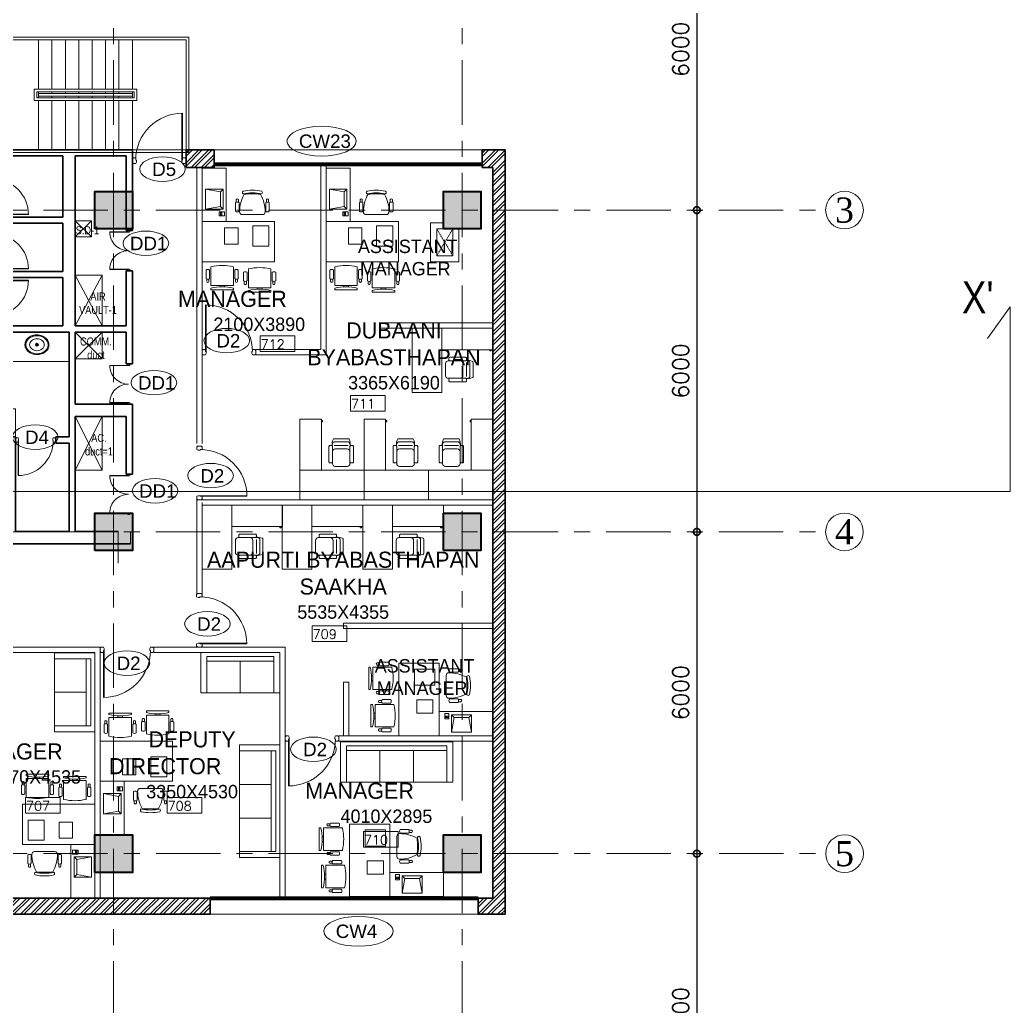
# Model space of a CAD drawing. Header units: millimetres. Extents: x 24487468 to 24959437, y -333213 to 842934.
# Drawn here: x 24746033 to 24764503, y 365338 to 383730 of the extents above; entities that cross this region are included whole.
import ezdxf
from ezdxf.enums import TextEntityAlignment as Align

# ---------------------------------------------------------------- set-up
doc = ezdxf.new("R2010")
doc.units = ezdxf.units.MM
doc.header["$MEASUREMENT"] = 0
doc.header["$PDMODE"] = 3
for name, pattern in [('ACAD_ISO10W100', [18.5, 12, -3, 0.5, -3]), ('BORDERX2', [3.5, 1, -0.5, 1, -0.5, 0, -0.5]), ('Centreline', [21, 12, -3, 3, -3]), ('DASHED2', [0.375, 0.25, -0.125])]:
    doc.linetypes.add(name, pattern=pattern)
doc.layers.get('0').update_dxf_attribs({"lineweight": 5})
for name, color, linetype, lineweight in [('A 0.13 dw', 175, 'Continuous', 5), ('A 0.13furniture', 30, 'Continuous', 0), ('A 0.13parapet partition', 32, 'Continuous', 13), ('CENLINE', 220, 'ACAD_ISO10W100', 5), ('COLUMN', 12, 'Continuous', 40), ('DIM', 183, 'Continuous', 5), ('Fixture', 181, 'Continuous', 9), ('GRID', 205, 'BORDERX2', 5), ('HACTH', 8, 'Continuous', 0), ('hatch', 9, 'Continuous', 0), ('p1 plan grid lck', 6, 'Continuous', 5), ('room number', 99, 'Continuous', 20), ('text', 7, 'Continuous', 15), ('TEXT ROOM', 3, 'Continuous', 15), ('wall', 53, 'Continuous', 15), ('Wall1', 37, 'Continuous', 30), ('WALL2', 4, 'Continuous', 15), ('win shutters', 140, 'Continuous', 25), ('WINDOWS', 4, 'Continuous', 9)]:
    doc.layers.add(name, color=color, linetype=linetype, lineweight=lineweight)
doc.layers.add('A-BTEXT', color=57, linetype='Continuous')
doc.styles.add('arial', font='times.ttf')
doc.styles.add('ATTR', font='romans.shx', dxfattribs={"width": 0.8, "height": 0.48})
doc.styles.add('LABEL', font='arial.ttf', dxfattribs={"height": 18})
doc.styles.add('ordinary', font='arial.ttf')
doc.styles.add('ROMANS', font='romans__.ttf')
doc.dimstyles.new('DIM100', dxfattribs={"dimtxt": 300, "dimasz": 250, "dimexe": 100, "dimexo": 100, "dimgap": 150, "dimtad": 1, "dimdec": 0, "dimrnd": 5, "dimzin": 0, "dimdsep": 46, "dimtxsty": 'ROMANS', "dimblk": 'DOTSMALL', "dimcen": 0.09, "dimclrd": 256, "dimclre": 256, "dimclrt": 7, "dimadec": 0, "dimazin": 0, "dimtfac": 1, "dimtdec": 0, "dimtix": 1, "dimtofl": 0, "dimtmove": 1, "dimatfit": 3, "dimfxl": 100, "dimfxlon": 1, "dimtolj": 1, "dimtzin": 0, "dimarcsym": 0})

# ---------------------------------------------------------------- blocks, each defined once
blk = doc.blocks.new('column 350')
at = {"layer": 'COLUMN', "ltscale": 100}
h = blk.add_hatch(color=256, dxfattribs=at)
h.dxf.hatch_style = 1
h.paths.add_polyline_path([(1327.5, 1037.5), (627.5, 1037.5), (627.5, 337.5), (1327.5, 337.5)])
blk.add_lwpolyline([(627.5, 1037.5), (1327.5, 1037.5), (1327.5, 337.5), (627.5, 337.5)], close=True, dxfattribs=at)
blk = doc.blocks.new('grid letter-flat-4-flat-1')
at = {"layer": 'GRID', "linetype": 'Continuous'}
blk.add_circle((0, 374.75), 281.25, dxfattribs=at)
blk = doc.blocks.new("84'' Sofa-flat-3-flat-1")
at = {"layer": 'A 0.13furniture'}
for p, q in [((-1987.5, -75), (-1987.5, -749.999925)), ((-112.5, -75), (-1987.5, -75)), ((-112.5, -162.5), (-1987.5, -162.5)), ((-1362.5, -162.5), (-1362.5, -749.999925)), ((-737.5, -162.5), (-737.5, -749.999925)), ((-112.5, -749.999925), (-112.5, -75))]:
    blk.add_line(p, q, dxfattribs=at)
blk.add_lwpolyline([(0, -749.999925), (0, 0), (-2100, 0), (-2100, -749.999925)], close=True, dxfattribs=at)
at = {"layer": 'A 0.13furniture', "style": 'ATTR', "text_generation_flag": 4, "width": 0.8, "flags": 9}
blk.add_attdef('ESTCODE', (0, 0), '', height=0.42, rotation=180, dxfattribs=at)
blk = doc.blocks.new('Production Armchair 1-flat-3-flat-1')
at = {"layer": 'A 0.13furniture'}
for p, q in [((175, 302), (224, 302)), ((175, 262), (225, 262)), ((231, 315), (393, 315)), ((231, 250), (393, 250)), ((454, 189), (454, -188)), ((175, -261), (225, -261)), ((175, -300), (224, -300)), ((231, -248), (393, -248)), ((231, -313), (393, -313))]:
    blk.add_line(p, q, dxfattribs=at)
for centre, radius, start, end in [((44, 156), 30.3, 34.2916, 145.7084), ((402, -433), 672, 89.8784, 119.0931), ((185, 282), 21.8, 114.8953, 245.3358), ((284, 282), 62.8, 148.9511, 211.0489), ((340, 282), 62.8, 328.9511, 31.0489), ((405, 190), 48.9, 359.252, 92.1864), ((804, 0), 804, 167.6021, 192.3979), ((854, 0), 804, 167.6021, 192.3979), ((1965, 0), 1896, 175.3453, 184.606), ((44, -156), 30.3, 214.2902, 325.7098), ((402, 435), 672, 240.894, 270.1219), ((185, -280), 21.8, 114.6645, 245.1044), ((284, -281), 62.8, 148.9511, 211.0489), ((340, -281), 62.8, 328.9511, 31.0489), ((405, -188), 48.9, 267.8132, 0.748)]:
    blk.add_arc(centre, radius, start, end, dxfattribs=at)
at = {"layer": 'A 0.13furniture', "style": 'ATTR', "text_generation_flag": 4, "width": 0.8, "flags": 9}
blk.add_attdef('ESTCODE', (0, 0), '', height=0.126, rotation=270, dxfattribs=at)
blk = doc.blocks.new('Executive Armchair 1-flat-5-flat-1')
at = {"layer": 'A 0.13furniture'}
for p, q in [((-80.00175, 209.8875), (-430.05475, 209.8875)), ((-207.9205, 299.7425), (-369.9195, 299.7425)), ((-207.9205, 234.94), (-369.9195, 234.94)), ((-152.609, 286.8125), (-201.71775, 286.7925)), ((-152.68875, 247.275), (-200.6105, 247.28)), ((-80.00175, -209.89), (-80.00175, 209.8875)), ((0, 210), (-30.0025, 210)), ((0, 210), (0, -210)), ((-53.85975, 45), (-80.00175, 45)), ((-80.00175, -45), (-53.8405, -45)), ((-80.00175, -209.89), (-430.001, -209.89)), ((-207.9205, -234.9425), (-369.9195, -234.9425)), ((-207.9205, -299.745), (-369.9195, -299.745)), ((-152.609, -286.815), (-201.71775, -286.795)), ((-152.68875, -247.2775), (-200.6105, -247.2825)), ((0, -210), (-30.0025, -210))]:
    blk.add_line(p, q, dxfattribs=at)
for centre, radius, start, end in [((439.44675, 0.11), 894.44925, 166.435999999, 193.5788), ((-316.09875, 267.3425), 62.82115, 148.951400001, 211.048700002), ((-261.74125, 267.3425), 62.82123, 328.951400001, 31.04859), ((-161.7745, 267.0625), 21.77348, 294.664000001, 65.104889999), ((839.5795, 0), 894.58, 166.423299999, 193.576700001), ((-316.099, -267.3425), 62.821, 148.951299998, 211.048700002), ((-261.741, -267.3425), 62.821, 328.951299998, 31.04867), ((-161.7745, -267.065), 21.77342, 294.894900003, 65.336150001)]:
    blk.add_arc(centre, radius, start, end, dxfattribs=at)
at = {"layer": 'A 0.13furniture', "style": 'ATTR', "text_generation_flag": 4, "width": 0.8, "flags": 9}
blk.add_attdef('ESTCODE', (0, 0), '', height=0.1199, rotation=90, dxfattribs=at)
blk = doc.blocks.new('Executive Armchair 1-flat-6-flat-1')
at = {"layer": 'A 0.13furniture'}
for p, q in [((-80.00175, 209.8875), (-430.05475, 209.8875)), ((-207.9205, 299.7425), (-369.9195, 299.7425)), ((-207.9205, 234.94), (-369.9195, 234.94)), ((-152.609, 286.8125), (-201.71775, 286.7925)), ((-152.68875, 247.275), (-200.6105, 247.28)), ((-80.00175, -209.89), (-80.00175, 209.8875)), ((0, 210), (-30.0025, 210)), ((0, 210), (0, -210)), ((-53.85975, 45), (-80.00175, 45)), ((-80.00175, -45), (-53.8405, -45)), ((-80.00175, -209.89), (-430.001, -209.89)), ((-207.9205, -234.9425), (-369.9195, -234.9425)), ((-207.9205, -299.745), (-369.9195, -299.745)), ((-152.609, -286.815), (-201.71775, -286.795)), ((-152.68875, -247.2775), (-200.6105, -247.2825)), ((0, -210), (-30.0025, -210))]:
    blk.add_line(p, q, dxfattribs=at)
for centre, radius, start, end in [((439.44675, 0.11), 894.44925, 166.435999999, 193.5788), ((-316.09875, 267.3425), 62.82115, 148.951400001, 211.048700002), ((-261.74125, 267.3425), 62.82123, 328.951400001, 31.04859), ((-161.7745, 267.0625), 21.77348, 294.664000001, 65.104889999), ((839.5795, 0), 894.58, 166.423299999, 193.576700001), ((-316.099, -267.3425), 62.821, 148.951299998, 211.048700002), ((-261.741, -267.3425), 62.821, 328.951299998, 31.04867), ((-161.7745, -267.065), 21.77342, 294.894900003, 65.336150001)]:
    blk.add_arc(centre, radius, start, end, dxfattribs=at)
at = {"layer": 'A 0.13furniture', "style": 'ATTR', "text_generation_flag": 4, "width": 0.8, "flags": 9}
blk.add_attdef('ESTCODE', (0, 0), '', height=0.1199, rotation=90, dxfattribs=at)
blk = doc.blocks.new('ASD-flat-1-flat-1')
at = {"layer": 'A 0.13furniture'}
for p, q in [((552383, -73628), (551383, -73628)), ((551383, -73628), (551383, -74078)), ((551777, -74017), (551777, -73692)), ((551827, -73967), (551777, -73692)), ((551777, -73692), (552152, -73692)), ((552152, -73692), (552102, -73967)), ((552152, -73692), (552152, -74017)), ((551777, -74017), (551827, -73967)), ((552152, -74017), (551777, -74017)), ((552102, -73967), (551827, -73967)), ((552102, -73967), (552152, -74017)), ((552202, -73942), (552202, -74042)), ((552277, -73942), (552202, -73942)), ((552202, -74042), (552277, -74042)), ((552214, -73967), (552214, -73992)), ((552264, -73967), (552214, -73967)), ((552214, -73992), (552264, -73992)), ((552239, -73967), (552239, -73992)), ((552264, -73992), (552264, -73967)), ((552277, -74042), (552277, -73942)), ((551383, -74078), (552383, -74078))]:
    blk.add_line(p, q, dxfattribs=at)
for points in [[(553133, -73628), (553133, -74978), (552383, -74978), (552383, -73628)], [(552801, -74296), (552501, -74296), (552501, -74046), (552801, -74046)], [(552839, -74871), (552464, -74871), (552464, -74571), (552839, -74571)]]:
    blk.add_lwpolyline(points, close=True, dxfattribs=at)
for name, p in [('Executive Armchair 1-flat-6-flat-1', (553655, -74001)), ('Production Armchair 1-flat-3-flat-1', (551797, -74565)), ('Executive Armchair 1-flat-5-flat-1', (553696, -74699))]:
    blk.add_blockref(name, p, dxfattribs=at)
at = {"layer": 'A 0.13furniture', "style": 'ATTR', "width": 0.8, "flags": 9}
blk.add_attdef('ESTCODE', (551777, -73692), '', height=0.00147, dxfattribs=at)
blk = doc.blocks.new('Door1000-flat-3')
at = {"layer": 'A 0.13 dw'}
for p, q in [((-38, 0), (-38, -12)), ((38, 0), (-38, 0)), ((-38, -12), (-50, -12)), ((-50, -12), (-50, -63)), ((-50, -63), (-25, -75)), ((-25, -75), (12, -75)), ((12, -75), (12, -63)), ((12, -63), (50, -63)), ((38, -12), (38, 0)), ((50, -12), (38, -12)), ((50, -63), (50, -12)), ((-50, -937), (-25, -925)), ((-50, -988), (-50, -937)), ((-38, -988), (-50, -988)), ((-38, -1000), (-38, -988)), ((38, -1000), (-38, -1000)), ((-25, -925), (12, -925)), ((12, -925), (12, -937)), ((12, -925), (886, -925)), ((12, -937), (50, -937)), ((12, -937), (886, -937)), ((50, -988), (38, -988)), ((38, -988), (38, -1000)), ((50, -937), (50, -988))]:
    blk.add_line(p, q, dxfattribs=at)
blk.add_lwpolyline([(886, -937), (886, -937, 0.414214), (12, -63)], format="xyb", dxfattribs=at)
blk = doc.blocks.new('URINAL-flat-2-flat-1')
at = {"layer": 'Fixture'}
for p, q in [((34889, -102468), (34850, -102468)), ((34850, -102492), (34889, -102492)), ((34898, -102606), (34898, -102366))]:
    blk.add_line(p, q, dxfattribs=at)
for points in [[(34803, -102431, 0.015307), (34788, -102408, 0.030235), (34770, -102387, 0.085356), (34740, -102364, 0.063817), (34717, -102355, 0.036492), (34698, -102352, 0.026744), (34678, -102352, 0.018274), (34658, -102353, 0.011125), (34636, -102356, 0.014084), (34600, -102362, 0.025138), (34565, -102370, 0.031939), (34540, -102380, 0.032616), (34523, -102389, 0.107254), (34494, -102415, 0.068619), (34485, -102434, 0.025503), (34482, -102447, 0.015887), (34479, -102459, 0.009468), (34476, -102479)], [(34803, -102528, -0.015299), (34787, -102551, -0.030229), (34770, -102572, -0.085355), (34740, -102595, -0.063823), (34717, -102604, -0.036496), (34698, -102607, -0.026747), (34678, -102607, -0.018276), (34657, -102606, -0.011126), (34636, -102603, -0.014084), (34600, -102597, -0.025138), (34565, -102589, -0.031939), (34540, -102579, -0.032616), (34523, -102570, -0.107254), (34494, -102543, -0.068619), (34485, -102524, -0.025503), (34482, -102512, -0.015887), (34479, -102499, -0.009468), (34476, -102479)], [(34777, -102444, 0.008503), (34763, -102422, 0.017924), (34752, -102408, 0.030377), (34741, -102396, 0.126288), (34715, -102381, 0.028405), (34706, -102379, 0.02339), (34696, -102377, 0.02717), (34679, -102377, 0.018325), (34660, -102378, 0.011123), (34640, -102380, 0.018446), (34598, -102387, 0.021502), (34573, -102394, 0.022313), (34555, -102400, 0.029677), (34540, -102407, 0.038753), (34528, -102415, 0.155552), (34509, -102442, 0.025477), (34506, -102452, 0.015887), (34504, -102463, 0.009489), (34501, -102482)], [(34777, -102515, -0.008503), (34762, -102537, -0.017924), (34752, -102551, -0.030377), (34741, -102563, -0.126288), (34715, -102578, -0.028405), (34706, -102580, -0.02339), (34696, -102582, -0.02717), (34679, -102582, -0.018325), (34660, -102581, -0.011123), (34640, -102579, -0.018446), (34598, -102571, -0.021502), (34573, -102565, -0.022313), (34555, -102559, -0.029677), (34540, -102552, -0.038753), (34528, -102543, -0.155552), (34509, -102516, -0.025477), (34506, -102507, -0.015887), (34504, -102495, -0.009489), (34501, -102476)]]:
    blk.add_lwpolyline(points, format="xyb", dxfattribs=at)
for points in [[(34786, -102405), (34850, -102405), (34850, -102555), (34785, -102555)], [(34803, -102431), (34839, -102431), (34839, -102528), (34803, -102528)]]:
    blk.add_lwpolyline(points, dxfattribs=at)
blk.add_circle((34690, -102479), 25.6, dxfattribs=at)
blk = doc.blocks.new('eg e-flat-1')
at = {"layer": 'Fixture'}
for p, q in [((-349, 195), (-349, -355)), ((851, 195), (851, -355)), ((269, -41), (232, -41)), ((251, -59), (251, -22)), ((851, -355), (-349, -355))]:
    blk.add_line(p, q, dxfattribs=at)
at = {"layer": 'Fixture', "linetype": 'Continuous'}
for points in [[(475, -48, 0.117634), (461, 21, 0.104469), (414, 84, 0.090016), (344, 126, 0.08192), (256, 144, 0.08192), (168, 132, 0.090016), (96, 95, 0.104469), (44, 35, 0.117634), (26, -33, 0.117634), (40, -102, 0.104469), (87, -166, 0.090016), (157, -207, 0.08192), (245, -225, 0.08192), (333, -213, 0.090016), (405, -176, 0.104469), (457, -116, 0.117634)], [(458, -44, 0.118622), (444, 19, 0.104678), (399, 76, 0.089562), (334, 113, 0.081185), (253, 128, 0.081185), (171, 116, 0.089562), (106, 80, 0.104678), (59, 25, 0.118622), (43, -38, 0.118622), (57, -100, 0.104678), (102, -157, 0.089562), (167, -194, 0.081185), (248, -209, 0.081185), (330, -197, 0.089562), (396, -162, 0.104678), (442, -106, 0.118622)], [(387, -42, 0.118283), (377, -1, 0.104607), (348, 37, 0.089718), (305, 61, 0.081436), (252, 70, 0.081436), (198, 62, 0.089718), (155, 39, 0.104607), (124, 2, 0.118283), (114, -39, 0.118283), (124, -80, 0.104607), (153, -118, 0.089718), (196, -142, 0.081436), (249, -152, 0.081436), (303, -143, 0.089718), (346, -120, 0.104607), (377, -83, 0.118283)]]:
    blk.add_lwpolyline(points, format="xyb", close=True, dxfattribs=at)
at = {"layer": 'Fixture'}
for radius in [27.6, 18.4]:
    blk.add_circle((251, -41), radius, dxfattribs=at)
blk = doc.blocks.new('md1')
at = {"layer": 'A 0.13 dw'}
for p, q in [((-924, 1799), (-936, 1799)), ((-936, 1799), (-936, 1748)), ((-936, 1748), (-911, 1736)), ((-924, 1811), (-924, 1799)), ((-848, 1811), (-924, 1811)), ((-911, 1736), (-874, 1736)), ((-874, 1736), (-874, 1748)), ((-874, 1748), (-836, 1748)), ((-874, 1748), (0, 1748)), ((-874, 1736), (0, 1736)), ((-848, 1799), (-848, 1811)), ((-836, 1799), (-848, 1799)), ((-836, 1748), (-836, 1799)), ((-936, 0), (-911, 12)), ((-936, -51), (-936, 0)), ((-911, 12), (-874, 12)), ((-874, 12), (-874, 0)), ((-874, 12), (0, 12)), ((-874, 0), (-836, 0)), ((-874, 0), (0, 0)), ((-836, 0), (-836, -51)), ((-924, -51), (-936, -51)), ((-924, -63), (-924, -51)), ((-848, -63), (-924, -63)), ((-836, -51), (-848, -51)), ((-848, -51), (-848, -63))]:
    blk.add_line(p, q, dxfattribs=at)
for points in [[(0, 1748), (0, 1748, -0.414214), (-874, 874)], [(0, 0), (0, 0, 0.414214), (-874, 874)]]:
    blk.add_lwpolyline(points, format="xyb", dxfattribs=at)
blk = doc.blocks.new('tiolet2')
at = {"ltscale": 100}
for p, q in [((-464, -320), (-464, -908)), ((-234, -550), (-234, -320))]:
    blk.add_line(p, q, dxfattribs=at)
at = {"layer": 'A 0.13parapet partition', "linetype": 'Continuous', "extrusion": (7.45024e-07, -7.45024e-07, 1)}
for p, q in [((-3934, 1445), (-3934, 1969, 0)), ((-3934, 1969, 0), (-3859, 1969, 0)), ((-3859, 1445, 0), (-3859, 1969, 0)), ((-3184, 1445, 0), (-3184, 1969, 0)), ((-3184, 1969, 0), (-3109, 1969, 0)), ((-3109, 1445, 0), (-3109, 1969, 0)), ((-2454, 1445, 0), (-2454, 1969, 0)), ((-2454, 1969, 0), (-2379, 1969, 0)), ((-2379, 1445, 0), (-2379, 1969, 0))]:
    blk.add_line(p, q, dxfattribs=at)
at = {"layer": 'Fixture', "extrusion": (7.45024e-07, -7.45024e-07, 1)}
for p, q in [((-4609, 1899, 0), (-3934, 1899, 0)), ((-3859, 1899, 0), (-2984, 1899, 0)), ((-3109, 1899, 0), (-2454, 1899, 0)), ((-4144, 1674, 0), (-3934, 1674, 0)), ((-3394, 1674, 0), (-3184, 1674, 0)), ((-2644, 1674, 0), (-2454, 1674, 0))]:
    blk.add_line(p, q, dxfattribs=at)
at = {"layer": 'Fixture', "extrusion": (-7.45024e-07, -7.45024e-07, 1)}
for p, q in [((-4399, 1674, 0), (-4610, 1674, 0)), ((-3649, 1674, 0), (-3860, 1674, 0)), ((-2899, 1674, 0), (-3110, 1674, 0))]:
    blk.add_line(p, q, dxfattribs=at)
at = {"layer": 'HACTH', "ltscale": 100}
for p, q in [((-964, 5175), (-1264, 5475)), ((-1264, 5175), (-964, 5475)), ((-964, 5475), (-1264, 5475)), ((-964, 5475), (-964, 5175)), ((-1264, 5175), (-964, 5175)), ((-764, 4462), (-1264, 4462)), ((-1264, 4462), (-764, 3515)), ((-1264, 3515), (-764, 4462)), ((-764, 4462), (-764, 3515)), ((-1264, 3400), (-764, 2900)), ((-1264, 2900), (-764, 3400)), ((-764, 3400), (-764, 2900)), ((-1264, 2900), (-764, 2900)), ((-764, 825), (-1264, 1825)), ((-1264, 825), (-764, 1825)), ((-764, 1825), (-764, 825)), ((-764, 825), (-1264, 825))]:
    blk.add_line(p, q, dxfattribs=at)
at = {"layer": 'hatch', "ltscale": 100}
blk.add_line((-464, -320), (-464, -550), dxfattribs=at)
at = {"layer": 'Wall1', "ltscale": 100}
for p, q in [((-3041, 6475), (-3041, 6800)), ((-3041, 6800), (-200, 6800)), ((-2744, 6685), (-2744, 6295)), ((-1494, 6685), (-2744, 6685)), ((-1494, 6685), (-1494, 5545)), ((-315, 6685), (-1264, 6685)), ((-1264, 6685), (-1264, 3515)), ((-315, 5295), (-315, 6685)), ((-200, 5295), (-200, 6800)), ((-3041, 6475), (-2976, 6475)), ((-3041, 6475), (-2859, 6475)), ((-2859, 6475), (-2859, 6295)), ((-2859, 6295), (-2744, 6295)), ((-2859, 5545), (-2859, 5280)), ((-1494, 5545), (-2859, 5545)), ((-1264, 5650), (-1264, 3520)), ((-2744, 5430), (-2744, 5280)), ((-1494, 5430), (-2744, 5430)), ((-1494, 5430), (-1494, 4530)), ((-2859, 5280), (-2744, 5280)), ((-200, 5295), (-315, 5295)), ((-2859, 4530), (-2859, 4415)), ((-2859, 4530), (-1494, 4530)), ((-315, 3515), (-315, 4545)), ((-200, 4545), (-315, 4545)), ((-200, 3400), (-200, 4545)), ((-2859, 4415), (-1494, 4415)), ((-1494, 4415), (-1494, 3515)), ((-4924, 3515), (-2859, 3515)), ((-4924, 3515), (-4924, 3400)), ((-2859, 3665), (-2859, 3515)), ((-2744, 3665), (-2859, 3665)), ((-2744, 3665), (-2744, 3515)), ((-2744, 3515), (-1494, 3515)), ((-1264, 3515), (-1079, 3515)), ((-1164, 3515), (-315, 3515)), ((-4924, 3400), (-1379, 3400)), ((-1379, 3400), (-1379, 1445)), ((-1264, 3400), (-1264, 2055)), ((-1264, 3400), (-315, 3400)), ((-1264, 3400), (-1079, 3400)), ((-1164, 3400), (-315, 3400)), ((-315, 2805), (-315, 3400)), ((-200, 2805), (-200, 3405)), ((-1264, 3290), (-1264, 2055)), ((-200, 2805), (-315, 2805)), ((-4724, 680), (-4724, 2400)), ((-4609, 2400), (-4724, 2400)), ((-4609, 1445), (-4609, 2400)), ((-200, 2055), (-1264, 2055)), ((-200, 2055), (-1264, 2055)), ((-200, 750), (-200, 2055)), ((-1264, 1825), (-1264, -320)), ((-315, 1825), (-1264, 1825)), ((-315, 750), (-315, 1825)), ((-4609, 1445), (-2379, 1445)), ((-4609, 680), (-4609, 1330)), ((-4609, 1330), (-2494, 1330)), ((-2494, -320), (-2494, 1330)), ((-2379, 1445), (-2379, -320)), ((-2379, -320), (-2379, 1295)), ((-1629, 1445), (-1379, 1445)), ((-1629, 1330), (-1629, 1445)), ((-1629, 1330), (-1379, 1330)), ((-1379, 1330), (-1379, -320)), ((-200, 750), (-315, 750)), ((-4609, 680), (-4724, 680)), ((-4724, -320), (-4724, -550)), ((-2494, -320), (-4724, -320)), ((-1379, -320), (-2379, -320)), ((-464, -320), (-1264, -320)), ((-234, -550), (-4724, -550))]:
    blk.add_line(p, q, dxfattribs=at)
at = {"layer": 'A 0.13 dw', "xscale": 0.7499724901504649, "yscale": 0.7499724901504649, "zscale": 0.7499724901504649}
for p in [(-2802, 6295), (-2802, 5280)]:
    blk.add_blockref('Door1000-flat-3', p, dxfattribs=at)
at = {"layer": 'A 0.13 dw', "xscale": -1}
for p, rotation in [((-4924, 3458), 270), ((-4666, 2400), 180)]:
    blk.add_blockref('Door1000-flat-3', p, dxfattribs=dict(at, rotation=rotation))
at = {"layer": 'A 0.13 dw', "yscale": 0.7499724901504649, "zscale": 0.7499724901504649}
for p, xscale, rotation in [((-2802, 3665), -0.7499724901504649, 180), ((-1629, 1388), 0.7499724901504649, 270)]:
    blk.add_blockref('Door1000-flat-3', p, dxfattribs=dict(at, xscale=xscale, rotation=rotation))
at = {"layer": 'A 0.13 dw'}
blk.add_blockref('Door1000-flat-3', (-4666, 680), dxfattribs=at)
at = {"layer": 'Fixture', "extrusion": (7.45024e-07, -7.45024e-07, 1), "xscale": -1, "rotation": 89.99999733613608}
for p in [(-106751, 36343, 0), (-106001, 36343, 0), (-105251, 36343, 0)]:
    blk.add_blockref('URINAL-flat-2-flat-1', p, dxfattribs=at)
at = {"layer": 'wall'}
for p in [(-5274, 5305), (-2230, 3205)]:
    blk.add_blockref('eg e-flat-1', p, dxfattribs=at)
at = {"layer": 'WALL2', "xscale": -0.4001994771859112, "yscale": 0.4001994771859112, "zscale": 0.4001994771859112}
blk.add_blockref('md1', (-622, 4570), dxfattribs=at)
at = {"layer": 'WALL2', "xscale": 0.4001994771859112, "yscale": 0.4001994771859112, "zscale": 0.4001994771859112, "rotation": 180}
for p in [(-622, 2780), (-622, 725)]:
    blk.add_blockref('md1', p, dxfattribs=at)
at = {"layer": 'text', "attachment_point": 2, "style": 'LABEL'}
for s, insert, char_height, width in [('\\pi-450,l600,t600;{\\fTechnic|b0|i0|c2|p2; S.D-1}', (-1137, 5373), 150, 4499.81), ('{\\fTechnic|b0|i0|c2|p2;TOILET\\P\\H0.8x;(FEMALE)}', (-4289, 4692), 250, 5130.9), ('\\pi-450,l600,t600;{\\fTechnic|b0|i0|c2|p2;AIR \\PVAULT-1}', (-916, 4139), 150, 4499.81), ('\\pi-450,l600,t600;{\\fTechnic|b0|i0|c2|p2;COMM.\\Pduct}', (-955, 3300), 150, 4499.81), ('{\\fTechnic|b0|i0|c2|p2;TOILET\\P\\H0.8x;(MALE)}', (-3130, 3055), 250, 5990.03), ('\\pi-450,l600,t600;{\\fTechnic|b0|i0|c2|p2;AC.\\Pduct=1}', (-898, 1500), 150, 4499.81)]:
    blk.add_mtext(s, dxfattribs=dict(at, insert=insert, char_height=char_height, width=width))
blk = doc.blocks.new('EEXIT')
at = {"layer": 'WINDOWS', "lineweight": 0}
for p, q in [((0, 4581), (-2150, 4581)), ((-2150, 4581), (-2150, 2781)), ((-50, 4531), (-2100, 4531)), ((-2100, 4531), (-2100, 2753)), ((-2100, 4531), (-1180, 4531)), ((-50, 4531), (-50, 2781)), ((0, 4581), (0, 2753)), ((-2100, 3531), (-1180, 3531)), ((-1180, 3611), (-1180, 1700)), ((-1180, 3611), (-970, 3611)), ((-1130, 3561), (-1130, 1750)), ((-1130, 3561), (-1020, 3561)), ((-1130, 3531), (-1020, 3531)), ((-1100, 3531), (-1100, 1781)), ((-1050, 3531), (-1050, 1781)), ((-1020, 3561), (-1020, 1750)), ((-970, 3611), (-970, 1700)), ((-970, 3531), (-50, 3531)), ((-2100, 3281), (-1180, 3281)), ((-1130, 3281), (-1100, 3281)), ((-1050, 3281), (-1020, 3281)), ((-970, 3281), (-50, 3281)), ((-2100, 3031), (-1180, 3031)), ((-1130, 3031), (-1100, 3031)), ((-1050, 3031), (-1020, 3031)), ((-970, 3031), (-50, 3031)), ((-2150, 2781), (-2150, 731)), ((-2100, 2781), (-1180, 2781)), ((-1130, 2781), (-1100, 2781)), ((-1050, 2781), (-1020, 2781)), ((-970, 2781), (-50, 2781)), ((-50, 2781), (-50, 781)), ((-2100, 2753), (-2100, 781)), ((0, 2753), (0, 731)), ((-2100, 2531), (-1180, 2531)), ((-1130, 2531), (-1100, 2531)), ((-1050, 2531), (-1020, 2531)), ((-970, 2531), (-50, 2531)), ((-2100, 2281), (-1180, 2281)), ((-1130, 2281), (-1100, 2281)), ((-1050, 2281), (-1020, 2281)), ((-970, 2281), (-50, 2281)), ((-2100, 2031), (-1180, 2031)), ((-1130, 2031), (-1100, 2031)), ((-1050, 2031), (-1020, 2031)), ((-970, 2031), (-50, 2031)), ((-2100, 1781), (-1180, 1781)), ((-970, 1700), (-1180, 1700)), ((-1020, 1781), (-1130, 1781)), ((-1020, 1750), (-1130, 1750)), ((-1050, 1781), (-1020, 1781)), ((-970, 1781), (-50, 1781)), ((-2100, 781), (-1180, 781)), ((-50, 781), (-2100, 781)), ((0, 731), (-2150, 731))]:
    blk.add_line(p, q, dxfattribs=at)
blk = doc.blocks.new('tt1')
at = {"layer": 'A 0.13furniture'}
for p, q in [((-1136, 904), (-1136, 641)), ((-1078, 902), (-1078, 639)), ((-1012, 901), (-1012, 640))]:
    blk.add_line(p, q, dxfattribs=at)
for points in [[(0, 0), (-552, 0), (-552, 1198), (0, 1198)], [(-552, 0), (-1502, 0), (-1502, 400), (-552, 400)], [(-1450, 400), (-1474, 400), (-1474, 422), (-1450, 422)]]:
    blk.add_lwpolyline(points, close=True, dxfattribs=at)
for points in [[(-993, 934), (-706, 934, 0.414214), (-686, 953), (-686, 979, 0.414214), (-706, 999), (-993, 999, 0.414214), (-1012, 979), (-1012, 953, 0.414214)], [(-673, 934), (-895, 934, 0.414214), (-947, 881), (-947, 660, 0.414214), (-895, 607), (-673, 607, 0.414214), (-621, 660), (-621, 881, 0.414214)], [(-993, 607), (-706, 607, -0.414214), (-686, 588), (-686, 562, -0.414214), (-706, 542), (-993, 542, -0.414214), (-1012, 562), (-1012, 588, -0.414214)]]:
    blk.add_lwpolyline(points, format="xyb", close=True, dxfattribs=at)
for centre, radius, start, end in [((-1022, 650), 290, 87.2024, 110.5247), ((-1008, 832), 106, 88.5058, 125.6622), ((-1117, 904), 19.6, 110.5247, 180), ((-1058, 902), 19.6, 125.6622, 180), ((-1117, 637), 19.6, 180, 249.4753), ((-1022, 891), 290, 249.4753, 272.7976), ((-1058, 639), 19.6, 180, 234.3378), ((-1008, 709), 106, 234.3378, 271.4942)]:
    blk.add_arc(centre, radius, start, end, dxfattribs=at)
blk = doc.blocks.new('SEC')
at = {"layer": 'HACTH', "ltscale": 100}
blk.add_lwpolyline([(-34685, 0), (0, 0), (0, 3449), (-425, 2854)], dxfattribs=at)
at = {"layer": 'text', "linetype": 'Continuous', "ltscale": 30, "insert": (-606, 3623), "char_height": 600, "width": 21041.4, "attachment_point": 5, "style": 'arial'}
blk.add_mtext("{\\fTechnic|b0|i0|c2|p2;X'}", dxfattribs=at)
blk = doc.blocks.new('*U36')
at = {"layer": 'room number'}
blk.add_lwpolyline([(46, 40), (46, 240), (491, 240), (491, 40)], close=True, dxfattribs=at)
at = {"layer": 'room number', "style": 'ROMANS'}
blk.add_attdef('ROOM_NUM', (53, 73), '', height=120, dxfattribs=at)
blk = doc.blocks.new('s11')
at = {"layer": 'A 0.13furniture'}
for p, q in [((-1363, 675), (-1363, 0)), ((-113, 675), (-1363, 675)), ((-1363, 587), (-1363, 0)), ((-113, 587), (-1363, 587)), ((-738, 587), (-738, 0)), ((-113, 0), (-113, 675))]:
    blk.add_line(p, q, dxfattribs=at)
blk.add_lwpolyline([(0, 0), (0, 750), (-1475, 750), (-1475, 0)], close=True, dxfattribs=at)
at = {"layer": 'A 0.13furniture', "style": 'ATTR', "text_generation_flag": 4, "width": 0.8, "flags": 9}
blk.add_attdef('ESTCODE', (0, 750), '', height=0.42, rotation=180, dxfattribs=at)
blk = doc.blocks.new('_DotSmall')
at = {"color": 0, "linetype": 'ByBlock', "const_width": 0.5}
blk.add_lwpolyline([(-0.0625, 0, 1), (0.0625, 0, 1)], format="xyb", close=True, dxfattribs=at)
blk = doc.blocks.new('*D121')
at = {"layer": 'Defpoints', "color": 0, "ltscale": 100, "transparency": 16777216}
for p in [(24757682, 386182), (24754633, 380182), (24758659, 380182)]:
    blk.add_point(p, dxfattribs=at)
at = {"layer": 'DIM', "lineweight": -2, "ltscale": 100, "transparency": 16777216}
for p, q in [((24758559, 386182), (24758759, 386182)), ((24758659, 386182), (24758659, 380182)), ((24758559, 380182), (24758759, 380182))]:
    blk.add_line(p, q, dxfattribs=at)
at = {"layer": 'DIM', "lineweight": -2, "ltscale": 100, "transparency": 16777216, "xscale": 250, "yscale": 250, "zscale": 250}
for p, rotation in [((24758659, 386182), 90), ((24758659, 380182), 270)]:
    blk.add_blockref('_DotSmall', p, dxfattribs=dict(at, rotation=rotation))
at = {"layer": 'DIM', "color": 7, "ltscale": 100, "transparency": 16777216, "insert": (24758358, 383182), "char_height": 300, "attachment_point": 5, "rotation": 90, "style": 'ROMANS'}
blk.add_mtext('\\A1;6000', dxfattribs=at)
blk = doc.blocks.new('*D122')
at = {"layer": 'Defpoints', "color": 0, "ltscale": 100, "transparency": 16777216}
for p in [(24754633, 380182), (24754633, 374182), (24758659, 374182)]:
    blk.add_point(p, dxfattribs=at)
at = {"layer": 'DIM', "lineweight": -2, "ltscale": 100, "transparency": 16777216}
for p, q in [((24758559, 380182), (24758759, 380182)), ((24758659, 380182), (24758659, 374182)), ((24758559, 374182), (24758759, 374182))]:
    blk.add_line(p, q, dxfattribs=at)
at = {"layer": 'DIM', "lineweight": -2, "ltscale": 100, "transparency": 16777216, "xscale": 250, "yscale": 250, "zscale": 250}
for p, rotation in [((24758659, 380182), 90), ((24758659, 374182), 270)]:
    blk.add_blockref('_DotSmall', p, dxfattribs=dict(at, rotation=rotation))
at = {"layer": 'DIM', "color": 7, "ltscale": 100, "transparency": 16777216, "insert": (24758358, 377182), "char_height": 300, "attachment_point": 5, "rotation": 90, "style": 'ROMANS'}
blk.add_mtext('\\A1;6000', dxfattribs=at)
blk = doc.blocks.new('*D123')
at = {"layer": 'Defpoints', "color": 0, "ltscale": 100, "transparency": 16777216}
for p in [(24754633, 374182), (24754631, 368182), (24758659, 368182)]:
    blk.add_point(p, dxfattribs=at)
at = {"layer": 'DIM', "lineweight": -2, "ltscale": 100, "transparency": 16777216}
for p, q in [((24758559, 374182), (24758759, 374182)), ((24758659, 374182), (24758659, 368182)), ((24758559, 368182), (24758759, 368182))]:
    blk.add_line(p, q, dxfattribs=at)
at = {"layer": 'DIM', "lineweight": -2, "ltscale": 100, "transparency": 16777216, "xscale": 250, "yscale": 250, "zscale": 250}
for p, rotation in [((24758659, 374182), 90), ((24758659, 368182), 270)]:
    blk.add_blockref('_DotSmall', p, dxfattribs=dict(at, rotation=rotation))
at = {"layer": 'DIM', "color": 7, "ltscale": 100, "transparency": 16777216, "insert": (24758358, 371182), "char_height": 300, "attachment_point": 5, "rotation": 90, "style": 'ROMANS'}
blk.add_mtext('\\A1;6000', dxfattribs=at)
blk = doc.blocks.new('*D124')
at = {"layer": 'Defpoints', "color": 0, "ltscale": 100, "transparency": 16777216}
for p in [(24754631, 368182), (24754282, 362182), (24758659, 362182)]:
    blk.add_point(p, dxfattribs=at)
at = {"layer": 'DIM', "lineweight": -2, "ltscale": 100, "transparency": 16777216}
for p, q in [((24758559, 368182), (24758759, 368182)), ((24758659, 368182), (24758659, 362182)), ((24758559, 362182), (24758759, 362182))]:
    blk.add_line(p, q, dxfattribs=at)
at = {"layer": 'DIM', "lineweight": -2, "ltscale": 100, "transparency": 16777216, "xscale": 250, "yscale": 250, "zscale": 250}
for p, rotation in [((24758659, 368182), 90), ((24758659, 362182), 270)]:
    blk.add_blockref('_DotSmall', p, dxfattribs=dict(at, rotation=rotation))
at = {"layer": 'DIM', "color": 7, "ltscale": 100, "transparency": 16777216, "insert": (24758358, 365182), "char_height": 300, "attachment_point": 5, "rotation": 90, "style": 'ROMANS'}
blk.add_mtext('\\A1;6000', dxfattribs=at)

msp = doc.modelspace()

# ---------------------------------------------------------------- hatches: boundary and pattern name
at = {"layer": 'hatch', "ltscale": 100}
h = msp.add_hatch(dxfattribs=at)
h.set_pattern_fill('ANSI32', color=256, scale=350)
h.set_pattern_definition([(45, (24749394.57, 381141.8), (-92.81, 92.81), []), (45, (24749456.44, 381141.8), (-92.81, 92.81), [])])
h.paths.add_polyline_path([(24749657.1, 381306.6), (24749182.1, 381307), (24749132.1, 381307), (24749132.1, 381257), (24749132.1, 380977), (24749657.1, 380976.6)])
h = msp.add_hatch(dxfattribs=at)
h.set_pattern_fill('ANSI32', color=256, scale=350)
h.set_pattern_definition([(45, (24754831.76, 374179.5), (-92.8078, 92.8078), []), (45, (24754893.64, 374179.5), (-92.8078, 92.8078), [])])
h.paths.add_polyline_path([(24755082, 381307), (24754656.5, 381307), (24754656.5, 380977), (24754852, 380977), (24754852, 367351.9), (24754581.5, 367351.9), (24754581.5, 367052), (24755082, 367052)])
h = msp.add_hatch(dxfattribs=at)
h.set_pattern_fill('ANSI32', color=256, scale=350)
h.set_pattern_definition([(45, (24747681.5, 367201.97), (-92.808, 92.808), []), (45, (24747743.37, 367201.97), (-92.808, 92.808), [])])
h.paths.add_polyline_path([(24749581.5, 367351.9), (24745781.5, 367351.9), (24745781.5, 367052), (24749581.5, 367052)])

# ---------------------------------------------------------------- linework, layer by layer
at = {"ltscale": 100}
msp.add_lwpolyline([(24728260.6, 382507), (24728247, 370207), (24727348.2, 370207), (24727361.8, 365857), (24735906.5, 365857), (24735906.5, 367037), (24739906.5, 367037), (24739906.5, 365857), (24744083.7, 365857), (24744083.5, 367052), (24755081.8, 367052), (24755082, 381307), (24744091.5, 381307), (24744091.5, 382507), (24739930.4, 382507), (24739931, 381282), (24735907, 381282), (24735906.5, 382507), (24728261.8, 382507)], dxfattribs=at)
at = {"layer": 'HACTH', "linetype": 'DASHED2', "ltscale": 100}
for p, q in [((24753807.6, 379832), (24754107.6, 379331.3)), ((24753807.6, 379331.3), (24754107.6, 379832)), ((24753807.6, 379832), (24754107.6, 379331.3)), ((24753807.6, 379331.3), (24754107.6, 379832))]:
    msp.add_line(p, q, dxfattribs=at)
at = {"layer": 'p1 plan grid lck', "linetype": 'Centreline', "ltscale": 100}
for p, q in [((24747781.9, 397674.9), (24747781.9, 350827.9)), ((24754281.9, 397674.9), (24754281.9, 350827.9)), ((24708671.7, 380182), (24761061.5, 380182)), ((24708671.2, 374182), (24761060.9, 374182)), ((24708672.7, 368182), (24761062.5, 368182))]:
    msp.add_line(p, q, dxfattribs=at)
at = {"layer": 'text', "ltscale": 100}
for centre, major_axis, ratio in [((24751660.5, 381466.6), (-645.2, 0), 0.4312913), ((24748693.7, 380946.4), (-424.8, 0), 0.5372842), ((24748384.4, 379563.2), (-424.8, 0), 0.5372842), ((24749891, 377748.5), (-424.8, 0), 0.5372842), ((24748534.4, 376964.3), (-424.8, 0), 0.5372842), ((24746321.4, 375949.4), (-424.8, 0), 0.5372842), ((24749591.2, 375230.5), (-424.8, 0), 0.5372842), ((24748554.9, 374947.8), (-424.8, 0), 0.5372842), ((24749531.4, 372467.2), (-424.8, 0), 0.5372842), ((24748030.8, 371735.3), (-424.8, 0), 0.5372842), ((24751508.2, 370127.8), (-424.8, 0), 0.5372842), ((24752348.5, 366734.2), (-645.2, 0), 0.4312913)]:
    msp.add_ellipse(centre, major_axis=major_axis, ratio=ratio, dxfattribs=at)
at = {"layer": 'wall', "ltscale": 100}
msp.add_line((24754656.5, 381307), (24744091.5, 381307), dxfattribs=at)
at = {"layer": 'Wall1', "ltscale": 100}
for p, q in [((24749132.1, 381307), (24749132.1, 380977)), ((24749132.1, 381307), (24749657.1, 381306.6)), ((24749657.1, 381306.6), (24749657.1, 380976.6)), ((24754656.5, 381307), (24755082, 381307)), ((24754656.5, 381307), (24754656.5, 380977)), ((24755082, 367052), (24755082, 381307)), ((24749657.1, 380976.6), (24749132.1, 380977)), ((24754656.5, 380977), (24754852, 380977)), ((24754852, 367351.9), (24754852, 380977)), ((24749581.5, 367351.9), (24745781.5, 367351.9)), ((24749581.5, 367052), (24749581.5, 367351.9)), ((24749581.5, 367317), (24749581.5, 367052)), ((24754581.5, 367351.9), (24754852, 367351.9)), ((24754581.5, 367052), (24754581.5, 367351.9)), ((24745781.5, 367052), (24749581.5, 367052)), ((24754581.5, 367052), (24755082, 367052))]:
    msp.add_line(p, q, dxfattribs=at)
at = {"layer": 'WALL2', "ltscale": 100}
for p, q in [((24749332.1, 375832), (24749332.1, 380976.9)), ((24749432.1, 375832), (24749432.1, 380976.9)), ((24751644.3, 377580.5), (24751644.3, 381021.6)), ((24751744.3, 377480.5), (24751744.3, 381022.7)), ((24753807.6, 379832), (24753932.6, 379832)), ((24754107.6, 379331.3), (24754107.6, 379832)), ((24754107.6, 379331.3), (24754107.6, 379832)), ((24752744.3, 378079.3), (24754852, 378079.3)), ((24752744.3, 377979.3), (24752744.3, 378079.3)), ((24752744.3, 377979.3), (24754852, 377979.3)), ((24750434.4, 377480.5), (24750434.4, 377580.5)), ((24750434.4, 377580.5), (24751644.3, 377580.5)), ((24750434.4, 377480.5), (24751744.3, 377480.5)), ((24749432.1, 375782), (24749332.1, 375782)), ((24749332.1, 373032), (24749332.1, 374832)), ((24749332.1, 374782), (24754852, 374782)), ((24749432.1, 373032), (24749432.1, 374732)), ((24749432.1, 374682), (24754852, 374682)), ((24749432.1, 373032), (24749332.1, 373032)), ((24752067, 372481.5), (24752067, 372381.5)), ((24752067, 372481.5), (24754852, 372481.5)), ((24752067, 372381.5), (24754852, 372381.5)), ((24741631.5, 372032), (24747531.9, 372032)), ((24747531.9, 367351.9), (24747531.9, 372032)), ((24748531.9, 372032), (24750982, 372032)), ((24748531.9, 371932), (24748531.9, 372032)), ((24749559.3, 372031.8), (24750982, 372031.8)), ((24750982, 372032), (24750982, 367362)), ((24741631.5, 371932), (24747431.9, 371932)), ((24747431.9, 367351.9), (24747431.9, 371932)), ((24748531.9, 371932), (24750882, 371932)), ((24750882, 371932), (24750882, 367362)), ((24752067, 371381.5), (24752067, 370381.5)), ((24752067, 371381.5), (24752167, 371381.5)), ((24752167, 371381.5), (24752167, 370381.5)), ((24751982, 370381.5), (24751982, 370281.5)), ((24751982, 370381.5), (24754852, 370381.5)), ((24751982, 370281.5), (24754852, 370281.5))]:
    msp.add_line(p, q, dxfattribs=at)
for points in [[(24753932.6, 379947), (24753692.6, 379947), (24753692.6, 379216.3), (24754222.6, 379216.3), (24754222.6, 379832)], [(24753807.6, 379832), (24753807.6, 379331.3), (24754107.6, 379331.3)], [(24753807.6, 379832), (24753807.6, 379331.3), (24754107.6, 379331.3)]]:
    msp.add_lwpolyline(points, dxfattribs=at)
at = {"layer": 'win shutters', "ltscale": 100, "const_width": 75}
for points in [[(24754656.5, 381033.5), (24749657.1, 381033.5)], [(24754581.5, 367351.9), (24749581.5, 367351.9)]]:
    msp.add_lwpolyline(points, dxfattribs=at)

# ---------------------------------------------------------------- block references
msp.add_blockref('tiolet2', (24748332, 374507.5))
at = {"layer": 'A 0.13 dw'}
for p, rotation in [((24748132, 381104), 90), ((24748531.9, 371982), 270), ((24751982, 370331.5), 270)]:
    msp.add_blockref('Door1000-flat-3', p, dxfattribs=dict(at, rotation=rotation))
at = {"layer": 'A 0.13 dw', "xscale": -1, "rotation": 270}
msp.add_blockref('Door1000-flat-3', (24750434.4, 377530.5), dxfattribs=at)
at = {"layer": 'A 0.13 dw'}
for p in [(24749382.1, 375782), (24749381, 373032)]:
    msp.add_blockref('Door1000-flat-3', p, dxfattribs=at)
at = {"layer": 'A 0.13furniture', "xscale": -1}
for name, p, rotation in [('ASD-flat-1-flat-1', (24675805.9, 932350.1), 89.99999998136123), ('ASD-flat-1-flat-1', (24678115.8, 932350.1), 89.99999998136123), ("84'' Sofa-flat-3-flat-1", (24750882, 370209), 270), ('ASD-flat-1-flat-1', (24821060.4, -184031.2), 269.9999999813613)]:
    msp.add_blockref(name, p, dxfattribs=dict(at, rotation=rotation))
at = {"layer": 'A 0.13furniture'}
for p, rotation in [((25306235.2, 296753), 180.0000000186387), ((24673903.5, -182851.1), 90.00000001863877), ((25305314.6, 293753.5), 180.0000000186387)]:
    msp.add_blockref('ASD-flat-1-flat-1', p, dxfattribs=dict(at, rotation=rotation))
at = {"layer": 'A 0.13furniture', "xscale": -1}
msp.add_blockref("84'' Sofa-flat-3-flat-1", (24752011.5, 370268), dxfattribs=at)
at = {"layer": 'CENLINE'}
ref = msp.add_blockref('grid letter-flat-4-flat-1', (24761413, 379713.9), dxfattribs=dict(at, xscale=1.25, yscale=1.25, zscale=25.4))
ref.add_attrib('GRID_LETTER', '3', dxfattribs={"layer": 'A-BTEXT', "linetype": 'Continuous', "height": 468.7, "style": 'arial'}).set_placement((24761413, 380182.6), align=Align.MIDDLE_CENTER)
ref = msp.add_blockref('grid letter-flat-4-flat-1', (24761413, 379713.9), dxfattribs=dict(at, xscale=1.25, yscale=1.25, zscale=25.4))
ref.add_attrib('GRID_LETTER', '3', dxfattribs={"layer": 'A-BTEXT', "linetype": 'Continuous', "height": 468.7, "style": 'arial'}).set_placement((24761413, 380182.6), align=Align.MIDDLE_CENTER)
ref = msp.add_blockref('grid letter-flat-4-flat-1', (24761412.5, 373713.9), dxfattribs=dict(at, xscale=1.25, yscale=1.25, zscale=25.4))
ref.add_attrib('GRID_LETTER', '4', dxfattribs={"layer": 'A-BTEXT', "linetype": 'Continuous', "height": 468.7, "style": 'arial'}).set_placement((24761412.5, 374182.6), align=Align.MIDDLE_CENTER)
ref = msp.add_blockref('grid letter-flat-4-flat-1', (24761412.5, 373713.9), dxfattribs=dict(at, xscale=1.25, yscale=1.25, zscale=25.4))
ref.add_attrib('GRID_LETTER', '4', dxfattribs={"layer": 'A-BTEXT', "linetype": 'Continuous', "height": 468.7, "style": 'arial'}).set_placement((24761412.5, 374182.6), align=Align.MIDDLE_CENTER)
ref = msp.add_blockref('grid letter-flat-4-flat-1', (24761414.1, 367713.9), dxfattribs=dict(at, xscale=1.25, yscale=1.25, zscale=25.4))
ref.add_attrib('GRID_LETTER', '5', dxfattribs={"layer": 'A-BTEXT', "linetype": 'Continuous', "height": 468.7, "style": 'arial'}).set_placement((24761414.1, 368182.6), align=Align.MIDDLE_CENTER)
ref = msp.add_blockref('grid letter-flat-4-flat-1', (24761414.1, 367713.9), dxfattribs=dict(at, xscale=1.25, yscale=1.25, zscale=25.4))
ref.add_attrib('GRID_LETTER', '5', dxfattribs={"layer": 'A-BTEXT', "linetype": 'Continuous', "height": 468.7, "style": 'arial'}).set_placement((24761414.1, 368182.6), align=Align.MIDDLE_CENTER)
at = {"layer": 'COLUMN', "rotation": 89.99999999994951}
for p in [(24748469.4, 379204.5), (24754970.1, 379204.5), (24748469.4, 373204.5), (24754969.5, 373204.5), (24748469.4, 367204.5), (24754969, 367204.5), (24754969, 367204.5)]:
    msp.add_blockref('column 350', p, dxfattribs=at)
at = {"layer": 'DIM', "rotation": 270}
msp.add_blockref('EEXIT', (24744601.4, 381257), dxfattribs=at)
at = {"layer": 'HACTH'}
msp.add_blockref('SEC', (24764503.2, 374932), dxfattribs=at)
at = {"layer": 'room number', "xscale": 1.456692913385827, "yscale": 1.456692913385827, "zscale": 0.984251968503937}
for p, values in [((24750447.1, 377487), {'ROOM_NUM': '712'}), ((24752132.5, 376376.9), {'ROOM_NUM': '711'}), ((24751417.6, 372080.4), {'ROOM_NUM': '709'}), ((24746071.3, 368877.7), {'ROOM_NUM': '707'}), ((24748711.6, 368877.7), {'ROOM_NUM': '708'}), ((24752373.5, 368243.4), {'ROOM_NUM': '710'})]:
    msp.add_blockref('*U36', p, dxfattribs=at).add_auto_attribs(values)
at = {"layer": 'WALL2'}
for name, p, rotation in [('tt1', (24753350.2, 377979.3), 180.0000000000044), ('tt1', (24751256.6, 374782), 269.9999999999999), ('tt1', (24752455.1, 374782), 269.9999999999999), ('tt1', (24749432.1, 374682), 180), ('tt1', (24750928.4, 374682), 180), ('tt1', (24752430.2, 374682), 180), ('s11', (24746681.9, 370453), 270)]:
    msp.add_blockref(name, p, dxfattribs=dict(at, rotation=rotation))
at = {"layer": 'WALL2', "xscale": -1, "rotation": 90.00000000000007}
msp.add_blockref('tt1', (24754852, 374782), dxfattribs=at)
at = {"layer": 'WALL2'}
msp.add_blockref('s11', (24750882, 371182), dxfattribs=at)

# ---------------------------------------------------------------- texts
at = {"layer": 'text', "ltscale": 100, "char_height": 250, "width": 373.513, "attachment_point": 1, "style": 'ordinary'}
for s, insert in [('CW23', (24751237.2, 381591.8)), ('CW4', (24751925.2, 366859.3))]:
    msp.add_mtext(s, dxfattribs=dict(at, insert=insert))
at = {"layer": 'text', "ltscale": 100, "char_height": 200, "attachment_point": 1, "style": 'ordinary'}
for s, insert in [('{\\H1.25x;D5}', (24748501.8, 381068)), ('{\\H1.25x;DD1}', (24748086.4, 379684.9)), ('{\\H1.25x;D2}', (24749699.1, 377870.1)), ('{\\H1.25x;DD1}', (24748236.4, 377086)), ('{\\H1.25x;D4}', (24746129.5, 376071)), ('{\\H1.25x;D2}', (24749399.3, 375352.1)), ('{\\H1.25x;DD1}', (24748256.8, 375069.4)), ('{\\H1.25x;D2}', (24749339.5, 372588.8)), ('{\\H1.25x;D2}', (24747838.9, 371856.9)), ('{\\H1.25x;D2}', (24751316.3, 370249.5))]:
    msp.add_mtext_dynamic_manual_height_columns(s, width=373.513, gutter_width=15, heights=[0], dxfattribs=dict(at, insert=insert))
at = {"layer": 'TEXT ROOM', "char_height": 300, "attachment_point": 5, "style": 'arial'}
for s, insert, width in [('{\\fNirmala UI|b0|i0|c0|p34;\\H0.83333x; ASSISTANT \\PMANAGER\\H1.2x;          }', (24753221.7, 379295.8), 4404.869), ('{\\fNirmala UI|b0|i0|c0|p34; \\PMANAGER          \\H0.83333x;2100X3890}', (24750498.5, 378551.1), 4404.869), ('{\\fNirmala UI|b0|i0|c0|p34; \\PDUBAANI BYABASTHAPAN\\P\\H0.83333x;3365X6190\\H1.2x;\\P        }', (24753010.7, 377478.8), 4404.869), ('{\\fNirmala UI|b0|i0|c0|p34;AAPURTI BYABASTHAPAN SAAKHA\\P\\H0.83333x;5535X4355}', (24752063.5, 373185.9), 5209.042), ('{\\fNirmala UI|b0|i0|c0|p34;\\H0.83333x; ASSISTANT \\PMANAGER \\H1.2x;         }', (24753535.2, 371474.2), 4404.869), ('{\\fNirmala UI|b0|i0|c0|p34;DEPUTY\\PDIRECTOR          \\H0.83333x;3350X4530}', (24749245.6, 369837.1), 4404.869), ('{\\fNirmala UI|b0|i0|c0|p34; \\PMANAGER          \\H0.83333x;2370X4535}', (24746319.1, 370111.1), 4404.869), ('{\\fNirmala UI|b0|i0|c0|p34; \\PMANAGER          \\H0.83333x;4010X2895}', (24752870.5, 369378), 4404.869)]:
    msp.add_mtext(s, dxfattribs=dict(at, insert=insert, width=width))

# ---------------------------------------------------------------- dimensions: what is measured, and where the dimension line sits
at = {"layer": 'DIM', "ltscale": 100}
for base, p1, p2, picture, middle in [((24758659, 380182), (24757682, 386182), (24754633.3, 380182), '*D121', (24758357.6, 383182)), ((24758659, 374182), (24754633.3, 380182), (24754633.4, 374182), '*D122', (24758357.6, 377182)), ((24758659, 368182), (24754633.4, 374182), (24754631.5, 368182), '*D123', (24758357.6, 371182)), ((24758659, 362182), (24754631.5, 368182), (24754282.5, 362182), '*D124', (24758357.6, 365182))]:
    dim = msp.add_linear_dim(base=base, p1=p1, p2=p2, angle=90, dimstyle='DIM100', dxfattribs=at)
    dim.commit()
    dim.dimension.update_dxf_attribs({"geometry": picture, "text_midpoint": middle})

doc.saveas('drawing.dxf')
